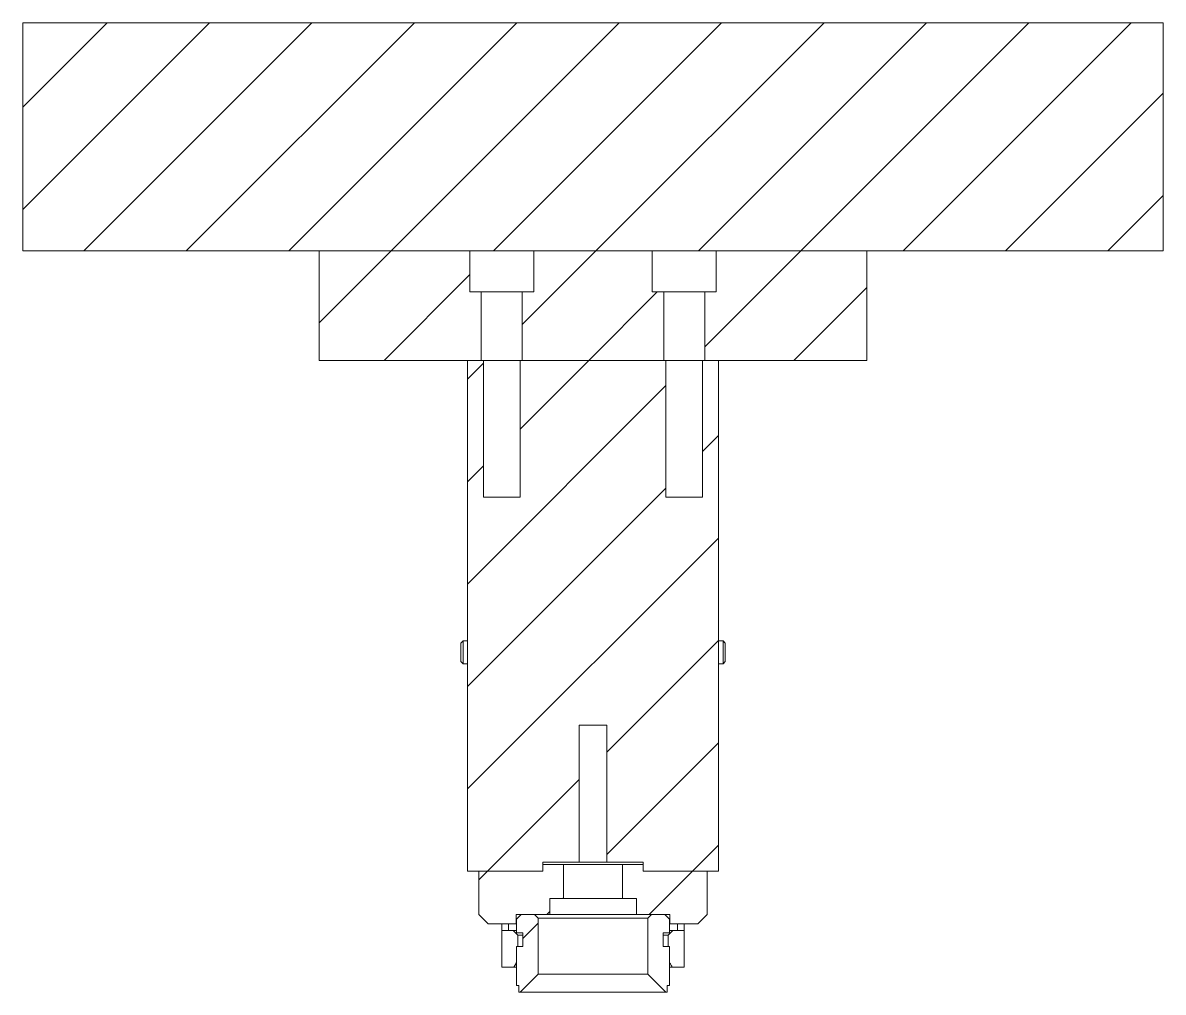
# Model space of a CAD drawing. Header units: millimetres. Extents: x -21 to 4031, y 177 to 2811.
# Drawn here: x 161.2 to 411.2, y 1265.3 to 1477.8 of the extents above; entities that cross this region are included whole.
import ezdxf

# ---------------------------------------------------------------- set-up
doc = ezdxf.new("R2010")
doc.units = ezdxf.units.MM
pattern_1 = [(45, (-1206.173, -828.564), (-11.22532, 11.22532), [])]

msp = doc.modelspace()

# ---------------------------------------------------------------- hatches: boundary and pattern name
at = {"linetype": 'Continuous', "lineweight": 0}
h = msp.add_hatch(dxfattribs=at)
h.set_pattern_fill('ANSI31', scale=5, style=0)
h.set_pattern_definition(pattern_1)
h.paths.add_polyline_path([(161.2, 1427.77), (411.2, 1427.77), (411.2, 1477.77), (161.2, 1477.77)], flags=0)
h = msp.add_hatch(dxfattribs=at)
h.set_pattern_fill('ANSI31', scale=5, style=0)
h.set_pattern_definition(pattern_1)
h.paths.add_polyline_path([(259.2, 1427.77), (226.2, 1427.77), (226.2, 1403.77), (261.7, 1403.77), (261.7, 1418.77), (259.2, 1418.77)], flags=0)
h = msp.add_hatch(dxfattribs=at)
h.set_pattern_fill('ANSI31', scale=5, style=0)
h.set_pattern_definition(pattern_1)
h.paths.add_polyline_path([(301.7, 1418.77), (299.2, 1418.77), (299.2, 1427.77), (273.2, 1427.77), (273.2, 1418.77), (270.7, 1418.77), (270.7, 1403.77), (301.7, 1403.77)], flags=0)
h = msp.add_hatch(dxfattribs=at)
h.set_pattern_fill('ANSI31', scale=5, style=0)
h.set_pattern_definition(pattern_1)
h.paths.add_polyline_path([(310.7, 1403.77), (346.2, 1403.77), (346.2, 1427.77), (313.2, 1427.77), (313.2, 1418.77), (310.7, 1418.77)], flags=0)
h = msp.add_hatch(dxfattribs=at)
h.set_pattern_fill('ANSI31', scale=5, style=0)
h.set_pattern_definition(pattern_1)
h.paths.add_polyline_path([(302.2, 1403.77), (270.2, 1403.77), (270.2, 1373.77), (262.2, 1373.77), (262.2, 1403.77), (258.7, 1403.77), (258.7, 1291.77), (275.2, 1291.77), (275.2, 1293.77), (283.2, 1293.77), (283.2, 1323.77), (289.2, 1323.77), (289.2, 1293.77), (297.2, 1293.77), (297.2, 1291.77), (313.7, 1291.77), (313.7, 1403.77), (310.2, 1403.77), (310.2, 1373.77), (302.2, 1373.77)], flags=0)
h = msp.add_hatch(dxfattribs=at)
h.set_pattern_fill('ANSI31', scale=5, style=0)
h.set_pattern_definition(pattern_1)
h.paths.add_polyline_path([(263.2, 1280.27), (269.35, 1280.27), (269.35, 1282.27), (276.7, 1282.27), (276.7, 1285.77), (279.7, 1285.77), (279.7, 1293.27), (275.2, 1293.27), (275.2, 1291.77), (261.2, 1291.77), (261.2, 1282.27)], flags=0)
h = msp.add_hatch(dxfattribs=at)
h.set_pattern_fill('ANSI31', scale=5, style=0)
h.set_pattern_definition(pattern_1)
h.paths.add_polyline_path([(295.7, 1282.27), (303.05, 1282.27), (303.05, 1280.27), (309.2, 1280.27), (311.2, 1282.27), (311.2, 1291.77), (297.2, 1291.77), (297.2, 1293.27), (292.7, 1293.27), (292.7, 1285.77), (295.7, 1285.77)], flags=0)
h = msp.add_hatch(dxfattribs=at)
h.set_pattern_fill('ANSI31', scale=5, style=0)
h.set_pattern_definition(pattern_1)
h.paths.add_polyline_path([(274.17, 1269.19), (274.17, 1281.47), (273.37, 1282.27), (270.42, 1282.27), (269.42, 1281.27), (269.42, 1278.27), (270.82, 1278.27), (270.82, 1275.27), (269.42, 1275.27), (269.42, 1266.77), (269.95, 1266.77), (269.95, 1265.27), (270.25, 1265.27)], flags=0)

# ---------------------------------------------------------------- linework, layer by layer
at = {"color": 7, "linetype": 'Continuous', "lineweight": 15}
for p, q in [((161.2, 1427.77), (161.2, 1477.77)), ((161.2, 1477.77), (411.2, 1477.77)), ((411.2, 1427.77), (411.2, 1477.77)), ((411.2, 1427.77), (161.2, 1427.77)), ((226.2, 1427.77), (226.2, 1403.77)), ((259.2, 1427.77), (226.2, 1427.77)), ((259.2, 1418.77), (259.2, 1427.77)), ((273.2, 1427.77), (273.2, 1418.77)), ((299.2, 1427.77), (273.2, 1427.77)), ((299.2, 1418.77), (299.2, 1427.77)), ((313.2, 1427.77), (313.2, 1418.77)), ((346.2, 1427.77), (313.2, 1427.77)), ((346.2, 1403.77), (346.2, 1427.77)), ((259.2, 1418.77), (261.7, 1418.77)), ((261.7, 1403.77), (261.7, 1418.77)), ((270.7, 1418.77), (261.7, 1418.77)), ((270.7, 1418.77), (270.7, 1403.77)), ((270.7, 1418.77), (273.2, 1418.77)), ((299.2, 1418.77), (301.7, 1418.77)), ((301.7, 1403.77), (301.7, 1418.77)), ((310.7, 1418.77), (301.7, 1418.77)), ((310.7, 1418.77), (310.7, 1403.77)), ((310.7, 1418.77), (313.2, 1418.77)), ((261.7, 1403.77), (226.2, 1403.77)), ((258.7, 1291.77), (258.7, 1403.77)), ((258.7, 1403.77), (262.2, 1403.77)), ((262.2, 1373.77), (262.2, 1403.77)), ((270.2, 1403.77), (262.2, 1403.77)), ((270.2, 1403.77), (270.2, 1373.77)), ((270.2, 1403.77), (302.2, 1403.77)), ((301.7, 1403.77), (270.7, 1403.77)), ((302.2, 1373.77), (302.2, 1403.77)), ((310.2, 1403.77), (302.2, 1403.77)), ((310.2, 1403.77), (310.2, 1373.77)), ((310.2, 1403.77), (313.7, 1403.77)), ((346.2, 1403.77), (310.7, 1403.77)), ((313.7, 1291.77), (313.7, 1403.77)), ((262.2, 1373.77), (270.2, 1373.77)), ((302.2, 1373.77), (310.2, 1373.77)), ((257.7, 1342.27), (257.2, 1341.77)), ((257.2, 1339.77), (257.2, 1341.77)), ((258.7, 1342.27), (257.7, 1342.27)), ((257.7, 1342.27), (257.7, 1339.77)), ((314.7, 1342.27), (313.7, 1342.27)), ((315.2, 1341.77), (314.7, 1342.27)), ((314.7, 1339.77), (314.7, 1342.27)), ((315.2, 1341.77), (315.2, 1339.77)), ((257.2, 1337.77), (257.2, 1339.77)), ((257.2, 1337.77), (257.7, 1337.27)), ((257.7, 1339.77), (257.7, 1337.27)), ((314.7, 1337.27), (314.7, 1339.77)), ((314.7, 1337.27), (315.2, 1337.77)), ((315.2, 1339.77), (315.2, 1337.77)), ((257.7, 1337.27), (258.7, 1337.27)), ((313.7, 1337.27), (314.7, 1337.27)), ((289.2, 1323.77), (283.2, 1323.77)), ((283.2, 1293.77), (283.2, 1323.77)), ((289.2, 1323.77), (289.2, 1293.77)), ((283.2, 1293.77), (275.2, 1293.77)), ((275.2, 1291.77), (275.2, 1293.77)), ((275.2, 1293.27), (275.2, 1291.77)), ((275.2, 1293.27), (279.7, 1293.27)), ((279.7, 1285.77), (279.7, 1293.27)), ((292.7, 1293.27), (279.7, 1293.27)), ((283.2, 1293.77), (289.2, 1293.77)), ((297.2, 1293.77), (289.2, 1293.77)), ((292.7, 1293.27), (292.7, 1285.77)), ((292.7, 1293.27), (297.2, 1293.27)), ((297.2, 1293.77), (297.2, 1291.77)), ((297.2, 1291.77), (297.2, 1293.27)), ((275.2, 1291.77), (258.7, 1291.77)), ((261.2, 1282.27), (261.2, 1291.77)), ((275.2, 1291.77), (261.2, 1291.77)), ((313.7, 1291.77), (297.2, 1291.77)), ((311.2, 1291.77), (297.2, 1291.77)), ((311.2, 1291.77), (311.2, 1282.27)), ((276.7, 1282.27), (276.7, 1285.77)), ((279.7, 1285.77), (276.7, 1285.77)), ((279.7, 1285.77), (292.7, 1285.77)), ((295.7, 1285.77), (292.7, 1285.77)), ((295.7, 1285.77), (295.7, 1282.27)), ((263.2, 1280.27), (261.2, 1282.27)), ((269.35, 1280.27), (263.2, 1280.27)), ((266.2, 1278.77), (266.2, 1280.27)), ((267.68, 1280.27), (267.68, 1278.77)), ((269.35, 1280.27), (269.35, 1282.27)), ((276.7, 1282.27), (269.35, 1282.27)), ((269.35, 1280.27), (269.42, 1280.27)), ((269.42, 1281.27), (270.42, 1282.27)), ((269.42, 1278.27), (269.42, 1281.27)), ((270.42, 1282.27), (273.37, 1282.27)), ((273.37, 1282.27), (274.17, 1281.47)), ((274.17, 1281.47), (298.22, 1281.47)), ((274.17, 1281.47), (274.17, 1269.19)), ((276.7, 1282.27), (295.7, 1282.27)), ((303.05, 1282.27), (295.7, 1282.27)), ((298.22, 1281.47), (299.02, 1282.27)), ((298.22, 1269.19), (298.22, 1281.47)), ((299.02, 1282.27), (301.97, 1282.27)), ((301.97, 1282.27), (302.97, 1281.27)), ((302.97, 1281.27), (302.97, 1278.27)), ((302.97, 1280.27), (303.05, 1280.27)), ((303.05, 1282.27), (303.05, 1280.27)), ((309.2, 1280.27), (303.05, 1280.27)), ((304.72, 1278.77), (304.72, 1280.27)), ((306.2, 1278.77), (306.2, 1280.27)), ((311.2, 1282.27), (309.2, 1280.27)), ((266.2, 1278.77), (266.2, 1270.77)), ((266.2, 1278.77), (268.7, 1278.77)), ((269.72, 1277.77), (268.7, 1278.77)), ((268.7, 1278.77), (269.42, 1278.77)), ((270.82, 1278.27), (269.42, 1278.27)), ((270.82, 1277.77), (269.72, 1277.77)), ((269.72, 1277.77), (269.72, 1275.27)), ((270.82, 1275.27), (270.82, 1278.27)), ((302.97, 1278.27), (301.57, 1278.27)), ((301.57, 1278.27), (301.57, 1275.27)), ((302.68, 1277.77), (301.57, 1277.77)), ((303.69, 1278.77), (302.68, 1277.77)), ((302.68, 1277.77), (302.68, 1275.27)), ((302.97, 1278.77), (303.69, 1278.77)), ((303.69, 1278.77), (306.2, 1278.77)), ((306.2, 1278.77), (306.2, 1270.77)), ((269.42, 1266.77), (269.42, 1275.27)), ((269.42, 1275.27), (270.82, 1275.27)), ((301.57, 1275.27), (302.97, 1275.27)), ((302.97, 1275.27), (302.97, 1266.77)), ((266.2, 1270.77), (268.84, 1270.77)), ((269.42, 1270.77), (268.84, 1270.77)), ((303.56, 1270.77), (302.97, 1270.77)), ((303.56, 1270.77), (306.2, 1270.77)), ((274.17, 1269.19), (270.25, 1265.27)), ((298.22, 1269.19), (274.17, 1269.19)), ((302.15, 1265.27), (298.22, 1269.19)), ((269.95, 1266.77), (269.42, 1266.77)), ((269.95, 1265.27), (269.95, 1266.77)), ((270.25, 1265.27), (269.95, 1265.27)), ((302.15, 1265.27), (270.25, 1265.27)), ((302.45, 1265.27), (302.15, 1265.27)), ((302.97, 1266.77), (302.45, 1266.77)), ((302.45, 1266.77), (302.45, 1265.27))]:
    msp.add_line(p, q, dxfattribs=at)
for points, knots in [([(269.42, 1271.76), (269.26, 1271.48), (269.06, 1271.15), (268.87, 1270.82), (268.84, 1270.77)], [0, 0, 0, 0, 0.848034, 1, 1, 1, 1]), ([(303.56, 1270.77), (303.42, 1270.99), (303.23, 1271.33), (303.03, 1271.66), (302.97, 1271.76)], [0, 0, 0, 0, 0.6813787, 1, 1, 1, 1])]:
    msp.add_open_spline(points, degree=3, knots=knots, dxfattribs=at)

doc.saveas('drawing.dxf')
